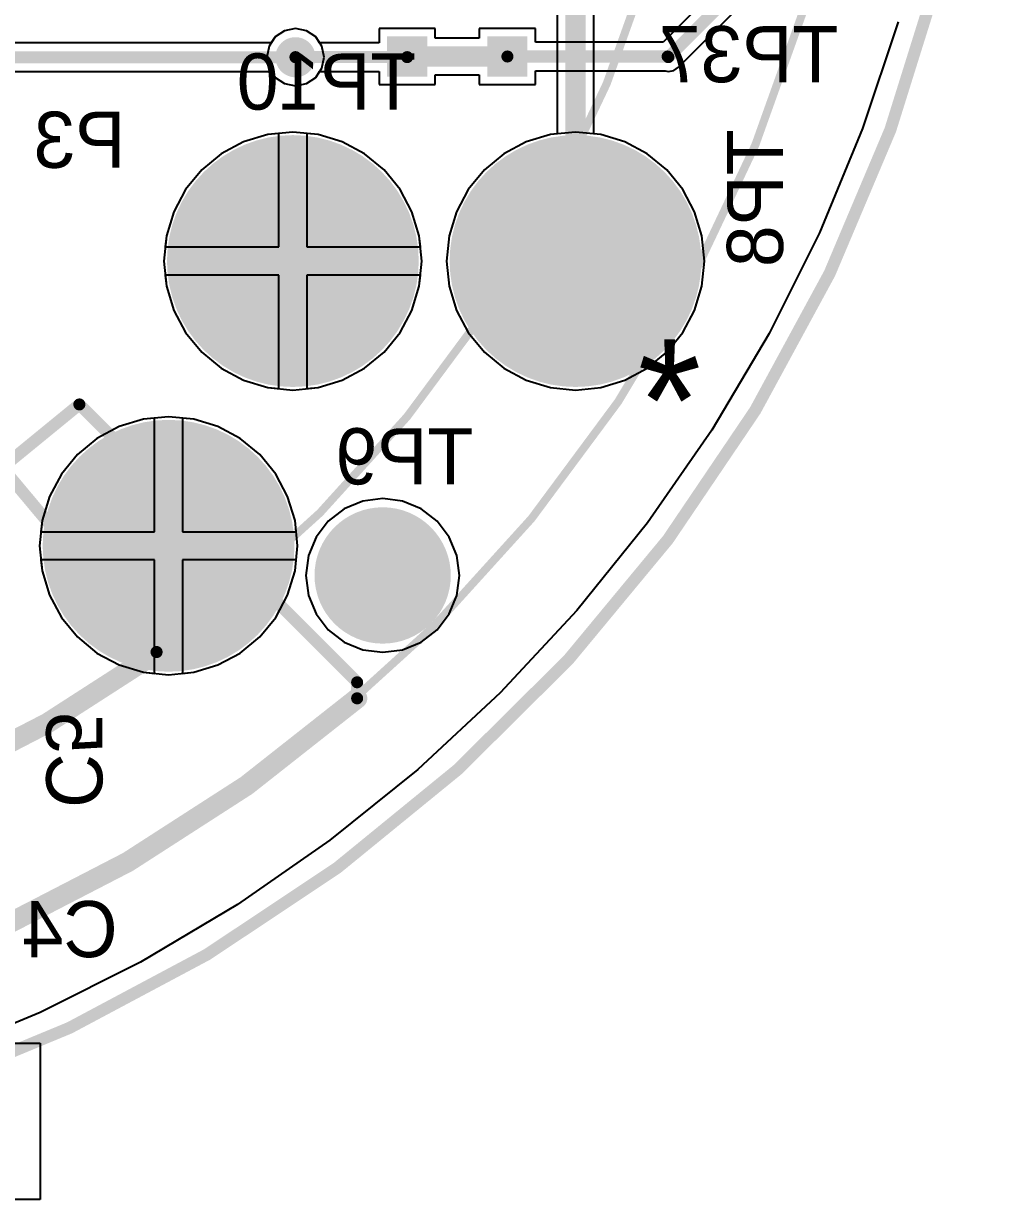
# Model space of a CAD drawing. Header units: millimetres. Extents: x 80 to 196, y 80 to 246.
# Drawn here: x 107.97 to 120.08, y 79.77 to 94.44 of the extents above; entities that cross this region are included whole.
import ezdxf

# ---------------------------------------------------------------- set-up
doc = ezdxf.new("R2010")
doc.units = ezdxf.units.MM
for name, color, linetype in [('BottomLayer', 5, 'Continuous'), ('BottomOverlay', 54, 'Continuous'), ('BottomSolder', 6, 'Continuous'), ('DrillDrawing', 1, 'Continuous'), ('KeepOutLayer', 6, 'Continuous'), ('Mechanical1', 6, 'Continuous'), ('Mechanical15', 56, 'Continuous'), ('MidLayer1', 16, 'Continuous'), ('MidLayer2', 76, 'Continuous'), ('MultiLayer', 9, 'Continuous'), ('PadHoleLayer', 156, 'Continuous'), ('TopLayer', 1, 'Continuous'), ('TopSolder', 216, 'Continuous'), ('ViaHoleLayer', 16, 'Continuous')]:
    doc.layers.add(name, color=color, linetype=linetype)

msp = doc.modelspace()

# ---------------------------------------------------------------- linework, layer by layer
at = {"layer": 'BottomLayer'}
for p, q in [((116.672, 94.933), (115.942, 94.203)), ((116.134, 93.891), (116.976, 94.733)), ((118.874, 94.458), (118.431, 93.126)), ((111.221, 94.346), (111.105, 94.269)), ((111.357, 94.373), (111.221, 94.346)), ((111.494, 94.346), (111.357, 94.373)), ((111.61, 94.269), (111.494, 94.346)), ((113.1, 94.375), (112.4, 94.375)), ((112.4, 94.375), (112.4, 94.195)), ((113.1, 94.254), (113.1, 94.375)), ((114.35, 94.375), (113.65, 94.375)), ((113.65, 94.375), (113.65, 94.254)), ((114.35, 94.203), (114.35, 94.375)), ((111.028, 94.153), (111, 94.016)), ((111.105, 94.269), (111.028, 94.153)), ((111.659, 94.195), (111.61, 94.269)), ((112.4, 94.195), (111.659, 94.195)), ((113.65, 94.254), (113.1, 94.254)), ((115.942, 94.203), (114.35, 94.203)), ((111, 94.016), (111.028, 93.88)), ((111.028, 93.88), (111.105, 93.764)), ((111.61, 93.764), (111.659, 93.838)), ((111.659, 93.838), (112.4, 93.838)), ((112.4, 93.838), (112.4, 93.675)), ((114.35, 93.675), (114.35, 93.847)), ((114.35, 93.847), (115.966, 93.847)), ((115.966, 93.847), (116.008, 93.838)), ((116.008, 93.838), (116.076, 93.852)), ((116.076, 93.852), (116.134, 93.891)), ((111.105, 93.764), (111.221, 93.687)), ((111.221, 93.687), (111.357, 93.659)), ((111.357, 93.659), (111.494, 93.687)), ((111.494, 93.687), (111.61, 93.764)), ((113.1, 93.675), (113.1, 93.796)), ((113.1, 93.796), (113.65, 93.796)), ((113.65, 93.796), (113.65, 93.675)), ((112.4, 93.675), (113.1, 93.675)), ((113.65, 93.675), (114.35, 93.675)), ((118.431, 93.126), (117.893, 91.828)), ((110.71, 92.96), (110.432, 92.812)), ((111.011, 93.052), (110.71, 92.96)), ((111.15, 93.066), (111.011, 93.052)), ((111.15, 91.65), (111.15, 93.066)), ((111.639, 93.052), (111.5, 93.066)), ((111.5, 93.066), (111.5, 91.65)), ((111.94, 92.96), (111.639, 93.052)), ((112.218, 92.812), (111.94, 92.96)), ((114.235, 92.96), (113.957, 92.812)), ((114.536, 93.052), (114.235, 92.96)), ((114.85, 93.083), (114.536, 93.052)), ((115.164, 93.052), (114.85, 93.083)), ((115.465, 92.96), (115.164, 93.052)), ((115.743, 92.812), (115.465, 92.96)), ((110.432, 92.812), (110.188, 92.612)), ((112.462, 92.612), (112.218, 92.812)), ((113.957, 92.812), (113.713, 92.612)), ((115.987, 92.612), (115.743, 92.812)), ((110.188, 92.612), (109.988, 92.368)), ((112.662, 92.368), (112.462, 92.612)), ((113.713, 92.612), (113.513, 92.368)), ((116.187, 92.368), (115.987, 92.612)), ((109.988, 92.368), (109.84, 92.09)), ((112.81, 92.09), (112.662, 92.368)), ((113.513, 92.368), (113.365, 92.09)), ((116.335, 92.09), (116.187, 92.368)), ((109.84, 92.09), (109.748, 91.789)), ((112.902, 91.789), (112.81, 92.09)), ((113.365, 92.09), (113.273, 91.789)), ((116.427, 91.789), (116.335, 92.09)), ((109.748, 91.789), (109.734, 91.65)), ((112.916, 91.65), (112.902, 91.789)), ((113.273, 91.789), (113.242, 91.475)), ((116.458, 91.475), (116.427, 91.789)), ((117.893, 91.828), (117.265, 90.573)), ((109.734, 91.65), (111.15, 91.65)), ((111.5, 91.65), (112.916, 91.65)), ((113.242, 91.475), (113.273, 91.161)), ((116.427, 91.161), (116.458, 91.475)), ((111.15, 91.3), (109.734, 91.3)), ((109.734, 91.3), (109.748, 91.161)), ((111.15, 89.884), (111.15, 91.3)), ((112.916, 91.3), (111.5, 91.3)), ((111.5, 91.3), (111.5, 89.884)), ((112.902, 91.161), (112.916, 91.3)), ((109.748, 91.161), (109.84, 90.86)), ((112.81, 90.86), (112.902, 91.161)), ((113.273, 91.161), (113.365, 90.86)), ((116.335, 90.86), (116.427, 91.161)), ((109.84, 90.86), (109.988, 90.582)), ((112.662, 90.582), (112.81, 90.86)), ((113.365, 90.86), (113.513, 90.582)), ((116.187, 90.582), (116.335, 90.86)), ((109.988, 90.582), (110.188, 90.338)), ((112.462, 90.338), (112.662, 90.582)), ((113.513, 90.582), (113.713, 90.338)), ((115.987, 90.338), (116.187, 90.582)), ((117.265, 90.573), (116.548, 89.365)), ((110.188, 90.338), (110.432, 90.138)), ((112.218, 90.138), (112.462, 90.338)), ((113.713, 90.338), (113.957, 90.138)), ((115.743, 90.138), (115.987, 90.338)), ((110.432, 90.138), (110.71, 89.99)), ((111.94, 89.99), (112.218, 90.138)), ((113.957, 90.138), (114.235, 89.99)), ((115.465, 89.99), (115.743, 90.138)), ((110.71, 89.99), (111.011, 89.898)), ((111.011, 89.898), (111.15, 89.884)), ((111.5, 89.884), (111.639, 89.898)), ((111.639, 89.898), (111.94, 89.99)), ((114.235, 89.99), (114.536, 89.898)), ((114.536, 89.898), (114.85, 89.867)), ((114.85, 89.867), (115.164, 89.898)), ((115.164, 89.898), (115.465, 89.99)), ((109.461, 89.502), (109.16, 89.41)), ((109.775, 89.533), (109.461, 89.502)), ((110.089, 89.502), (109.775, 89.533)), ((110.39, 89.41), (110.089, 89.502)), ((109.16, 89.41), (108.882, 89.262)), ((110.668, 89.262), (110.39, 89.41)), ((116.548, 89.365), (115.747, 88.212)), ((108.882, 89.262), (108.638, 89.062)), ((110.912, 89.062), (110.668, 89.262)), ((108.638, 89.062), (108.438, 88.818)), ((111.112, 88.818), (110.912, 89.062)), ((108.438, 88.818), (108.29, 88.54)), ((111.26, 88.54), (111.112, 88.818)), ((108.29, 88.54), (108.198, 88.239)), ((111.352, 88.239), (111.26, 88.54)), ((112.197, 88.481), (111.966, 88.385)), ((112.445, 88.513), (112.197, 88.481)), ((112.693, 88.481), (112.445, 88.513)), ((112.924, 88.385), (112.693, 88.481)), ((111.966, 88.385), (111.767, 88.233)), ((113.123, 88.233), (112.924, 88.385)), ((108.198, 88.239), (108.167, 87.925)), ((111.383, 87.925), (111.352, 88.239)), ((111.767, 88.233), (111.615, 88.034)), ((113.275, 88.034), (113.123, 88.233)), ((115.747, 88.212), (114.866, 87.118)), ((111.615, 88.034), (111.519, 87.803)), ((113.371, 87.803), (113.275, 88.034)), ((108.167, 87.925), (108.198, 87.611)), ((111.352, 87.611), (111.383, 87.925)), ((111.519, 87.803), (111.487, 87.555)), ((113.403, 87.555), (113.371, 87.803)), ((108.198, 87.611), (108.29, 87.31)), ((111.26, 87.31), (111.352, 87.611)), ((111.487, 87.555), (111.519, 87.307)), ((113.371, 87.307), (113.403, 87.555)), ((108.29, 87.31), (108.438, 87.032)), ((111.112, 87.032), (111.26, 87.31)), ((111.519, 87.307), (111.615, 87.076)), ((113.275, 87.076), (113.371, 87.307)), ((114.866, 87.118), (113.909, 86.091)), ((108.438, 87.032), (108.638, 86.788)), ((110.912, 86.788), (111.112, 87.032)), ((111.615, 87.076), (111.767, 86.877)), ((113.123, 86.877), (113.275, 87.076)), ((111.767, 86.877), (111.966, 86.725)), ((112.924, 86.725), (113.123, 86.877)), ((108.638, 86.788), (108.882, 86.588)), ((110.668, 86.588), (110.912, 86.788)), ((111.966, 86.725), (112.197, 86.629)), ((112.693, 86.629), (112.924, 86.725)), ((108.882, 86.588), (109.16, 86.44)), ((110.39, 86.44), (110.668, 86.588)), ((112.197, 86.629), (112.445, 86.597)), ((112.445, 86.597), (112.693, 86.629)), ((109.16, 86.44), (109.461, 86.348)), ((110.089, 86.348), (110.39, 86.44)), ((109.461, 86.348), (109.775, 86.317)), ((109.775, 86.317), (110.089, 86.348)), ((113.909, 86.091), (112.882, 85.134)), ((112.882, 85.134), (111.788, 84.253)), ((111.788, 84.253), (110.635, 83.452)), ((110.635, 83.452), (109.427, 82.735)), ((109.427, 82.735), (108.172, 82.107)), ((108.172, 82.107), (107.25, 81.725))]:
    msp.add_line(p, q, dxfattribs=at)
for points, const_width in [([(116.008, 94.017), (116.85, 94.859)], 0.15), ([(112.75, 94.025), (114, 94.025)], 0.25), ([(111.357, 94.017), (112.75, 94.017)], 0.15), ([(114, 94.025), (116, 94.025)], 0.15), ([(116, 94.025), (116.008, 94.017)], 0.15)]:
    msp.add_lwpolyline(points, dxfattribs=dict(at, const_width=const_width))
for points, const_width in [([(111.232, 94.016, 1), (111.482, 94.016, 1)], 0.25), ([(112.688, 94.025, 1), (112.812, 94.025, 1)], 0.125), ([(113.938, 94.025, 1), (114.062, 94.025, 1)], 0.125), ([(111.32, 94.017, 1), (111.395, 94.017, 1)], 0.075), ([(112.713, 94.017, 1), (112.788, 94.017, 1)], 0.075), ([(113.963, 94.025, 1), (114.038, 94.025, 1)], 0.075), ([(115.962, 94.025, 1), (116.037, 94.025, 1)], 0.075), ([(115.962, 94.025, 1), (116.037, 94.025, 1)], 0.075), ([(115.97, 94.017, 1), (116.045, 94.017, 1)], 0.075), ([(115.97, 94.017, 1), (116.045, 94.017, 1)], 0.075), ([(110.575, 91.475, 1), (112.075, 91.475, 1)], 1.5), ([(114.1, 91.475, 1), (115.6, 91.475, 1)], 1.5), ([(109.025, 87.925, 1), (110.525, 87.925, 1)], 1.5), ([(112.145, 87.555, 1), (112.745, 87.555, 1)], 0.6)]:
    msp.add_lwpolyline(points, format="xyb", close=True, dxfattribs=dict(at, const_width=const_width))
for points in [[(113, 94.275), (112.5, 94.275), (113, 93.775), (112.5, 93.775)], [(114.25, 94.275), (113.75, 94.275), (114.25, 93.775), (113.75, 93.775)]]:
    msp.add_solid(points, dxfattribs=at)
at = {"layer": 'BottomSolder'}
for points, const_width in [([(110.54, 91.475, 1), (112.11, 91.475, 1)], 1.57), ([(114.065, 91.475, 1), (115.635, 91.475, 1)], 1.57), ([(108.99, 87.925, 1), (110.56, 87.925, 1)], 1.57), ([(112.11, 87.555, 1), (112.78, 87.555, 1)], 0.67)]:
    msp.add_lwpolyline(points, format="xyb", close=True, dxfattribs=dict(at, const_width=const_width))
at = {"layer": 'DrillDrawing', "const_width": 0.15}
msp.add_lwpolyline([(83.225, 110.891, -1.632083), (101.044, 80.027)], format="xyb", dxfattribs=at)
at = {"layer": 'DrillDrawing', "const_width": 0.1}
msp.add_lwpolyline([(111.307, 94.016, 1), (111.407, 94.016, 1)], format="xyb", close=True, dxfattribs=at)
at = {"layer": 'KeepOutLayer', "const_width": 0.15}
msp.add_lwpolyline([(83.225, 110.891, -1.632083), (101.044, 80.027)], format="xyb", dxfattribs=at)
at = {"layer": 'Mechanical1', "const_width": 0.15}
msp.add_lwpolyline([(83.225, 110.891, -1.632083), (101.044, 80.027)], format="xyb", dxfattribs=at)
at = {"layer": 'Mechanical15'}
for points, const_width in [([(118.5, 100, 1), (81.5, 100, 1)], 0.1), ([(116.495, 100, 1), (83.505, 100, 1)], 0.1), ([(108.625, 89.687, 1), (108.7, 89.687, 1)], 0.075), ([(108.625, 89.687, 1), (108.7, 89.687, 1)], 0.075), ([(110.752, 87.534, 1), (110.879, 87.534, 1)], 0.127), ([(109.587, 86.6, 1), (109.663, 86.6, 1)], 0.075), ([(112.089, 86.223, 1), (112.164, 86.223, 1)], 0.075), ([(112.089, 86.223, 1), (112.164, 86.223, 1)], 0.075), ([(112.063, 86.023, 1), (112.19, 86.023, 1)], 0.127), ([(112.089, 86.023, 1), (112.164, 86.023, 1)], 0.075)]:
    msp.add_lwpolyline(points, format="xyb", close=True, dxfattribs=dict(at, const_width=const_width))
at = {"layer": 'Mechanical15', "const_width": 0.15}
for points in [[(107.7, 88.9), (108.662, 89.687)], [(108.662, 89.687), (112.127, 86.223)], [(107.7, 88.9), (109.625, 86.6)], [(112.127, 86.023), (112.127, 86.223)]]:
    msp.add_lwpolyline(points, dxfattribs=at)
at = {"layer": 'Mechanical15', "const_width": 0.254}
for points in [[(110.816, 87.534, -0.372292), (89.23, 87.494)], [(112.127, 86.023, -0.372292), (87.925, 85.978)]]:
    msp.add_lwpolyline(points, format="xyb", dxfattribs=at)
at = {"layer": 'MidLayer1'}
for p, q in [((118.874, 94.458), (118.431, 93.126)), ((111.221, 94.346), (111.105, 94.269)), ((111.357, 94.373), (111.221, 94.346)), ((111.494, 94.346), (111.357, 94.373)), ((111.61, 94.269), (111.494, 94.346)), ((111.028, 94.153), (111, 94.016)), ((111.105, 94.269), (111.028, 94.153)), ((111.687, 94.153), (111.61, 94.269)), ((111.714, 94.016), (111.687, 94.153)), ((111, 94.016), (111.028, 93.88)), ((111.687, 93.88), (111.714, 94.016)), ((111.028, 93.88), (111.105, 93.764)), ((111.61, 93.764), (111.687, 93.88)), ((111.105, 93.764), (111.221, 93.687)), ((111.221, 93.687), (111.357, 93.659)), ((111.357, 93.659), (111.494, 93.687)), ((111.494, 93.687), (111.61, 93.764)), ((118.431, 93.126), (117.893, 91.828)), ((110.71, 92.96), (110.432, 92.812)), ((111.011, 93.052), (110.71, 92.96)), ((111.15, 93.066), (111.011, 93.052)), ((111.15, 91.65), (111.15, 93.066)), ((111.639, 93.052), (111.5, 93.066)), ((111.5, 93.066), (111.5, 91.65)), ((111.94, 92.96), (111.639, 93.052)), ((112.218, 92.812), (111.94, 92.96)), ((114.235, 92.96), (113.957, 92.812)), ((114.536, 93.052), (114.235, 92.96)), ((114.85, 93.083), (114.536, 93.052)), ((115.164, 93.052), (114.85, 93.083)), ((115.465, 92.96), (115.164, 93.052)), ((115.743, 92.812), (115.465, 92.96)), ((110.432, 92.812), (110.188, 92.612)), ((112.462, 92.612), (112.218, 92.812)), ((113.957, 92.812), (113.713, 92.612)), ((115.987, 92.612), (115.743, 92.812)), ((110.188, 92.612), (109.988, 92.368)), ((112.662, 92.368), (112.462, 92.612)), ((113.713, 92.612), (113.513, 92.368)), ((116.187, 92.368), (115.987, 92.612)), ((109.988, 92.368), (109.84, 92.09)), ((112.81, 92.09), (112.662, 92.368)), ((113.513, 92.368), (113.365, 92.09)), ((116.335, 92.09), (116.187, 92.368)), ((109.84, 92.09), (109.748, 91.789)), ((112.902, 91.789), (112.81, 92.09)), ((113.365, 92.09), (113.273, 91.789)), ((116.427, 91.789), (116.335, 92.09)), ((109.748, 91.789), (109.734, 91.65)), ((112.916, 91.65), (112.902, 91.789)), ((113.273, 91.789), (113.242, 91.475)), ((116.458, 91.475), (116.427, 91.789)), ((117.893, 91.828), (117.265, 90.573)), ((109.734, 91.65), (111.15, 91.65)), ((111.5, 91.65), (112.916, 91.65)), ((113.242, 91.475), (113.273, 91.161)), ((116.427, 91.161), (116.458, 91.475)), ((111.15, 91.3), (109.734, 91.3)), ((109.734, 91.3), (109.748, 91.161)), ((111.15, 89.884), (111.15, 91.3)), ((112.916, 91.3), (111.5, 91.3)), ((111.5, 91.3), (111.5, 89.884)), ((112.902, 91.161), (112.916, 91.3)), ((109.748, 91.161), (109.84, 90.86)), ((112.81, 90.86), (112.902, 91.161)), ((113.273, 91.161), (113.365, 90.86)), ((116.335, 90.86), (116.427, 91.161)), ((109.84, 90.86), (109.988, 90.582)), ((112.662, 90.582), (112.81, 90.86)), ((113.365, 90.86), (113.513, 90.582)), ((116.187, 90.582), (116.335, 90.86)), ((109.988, 90.582), (110.188, 90.338)), ((112.462, 90.338), (112.662, 90.582)), ((113.513, 90.582), (113.713, 90.338)), ((115.987, 90.338), (116.187, 90.582)), ((117.265, 90.573), (116.548, 89.365)), ((110.188, 90.338), (110.432, 90.138)), ((112.218, 90.138), (112.462, 90.338)), ((113.713, 90.338), (113.957, 90.138)), ((115.743, 90.138), (115.987, 90.338)), ((110.432, 90.138), (110.71, 89.99)), ((111.94, 89.99), (112.218, 90.138)), ((113.957, 90.138), (114.235, 89.99)), ((115.465, 89.99), (115.743, 90.138)), ((110.71, 89.99), (111.011, 89.898)), ((111.011, 89.898), (111.15, 89.884)), ((111.5, 89.884), (111.639, 89.898)), ((111.639, 89.898), (111.94, 89.99)), ((114.235, 89.99), (114.536, 89.898)), ((114.536, 89.898), (114.85, 89.867)), ((114.85, 89.867), (115.164, 89.898)), ((115.164, 89.898), (115.465, 89.99)), ((109.461, 89.502), (109.16, 89.41)), ((109.775, 89.533), (109.461, 89.502)), ((110.089, 89.502), (109.775, 89.533)), ((110.39, 89.41), (110.089, 89.502)), ((109.16, 89.41), (108.882, 89.262)), ((110.668, 89.262), (110.39, 89.41)), ((116.548, 89.365), (115.747, 88.212)), ((108.882, 89.262), (108.638, 89.062)), ((110.912, 89.062), (110.668, 89.262)), ((108.638, 89.062), (108.438, 88.818)), ((111.112, 88.818), (110.912, 89.062)), ((108.438, 88.818), (108.29, 88.54)), ((111.26, 88.54), (111.112, 88.818)), ((108.29, 88.54), (108.198, 88.239)), ((111.352, 88.239), (111.26, 88.54)), ((112.197, 88.481), (111.966, 88.385)), ((112.445, 88.513), (112.197, 88.481)), ((112.693, 88.481), (112.445, 88.513)), ((112.924, 88.385), (112.693, 88.481)), ((111.966, 88.385), (111.767, 88.233)), ((113.123, 88.233), (112.924, 88.385)), ((108.198, 88.239), (108.167, 87.925)), ((111.383, 87.925), (111.352, 88.239)), ((111.767, 88.233), (111.615, 88.034)), ((113.275, 88.034), (113.123, 88.233)), ((115.747, 88.212), (114.866, 87.118)), ((111.615, 88.034), (111.519, 87.803)), ((113.371, 87.803), (113.275, 88.034)), ((108.167, 87.925), (108.198, 87.611)), ((111.352, 87.611), (111.383, 87.925)), ((111.519, 87.803), (111.487, 87.555)), ((113.403, 87.555), (113.371, 87.803)), ((108.198, 87.611), (108.29, 87.31)), ((111.26, 87.31), (111.352, 87.611)), ((111.487, 87.555), (111.519, 87.307)), ((113.371, 87.307), (113.403, 87.555)), ((108.29, 87.31), (108.438, 87.032)), ((111.112, 87.032), (111.26, 87.31)), ((111.519, 87.307), (111.615, 87.076)), ((113.275, 87.076), (113.371, 87.307)), ((114.866, 87.118), (113.909, 86.091)), ((108.438, 87.032), (108.638, 86.788)), ((110.912, 86.788), (111.112, 87.032)), ((111.615, 87.076), (111.767, 86.877)), ((113.123, 86.877), (113.275, 87.076)), ((111.767, 86.877), (111.966, 86.725)), ((112.924, 86.725), (113.123, 86.877)), ((108.638, 86.788), (108.882, 86.588)), ((110.668, 86.588), (110.912, 86.788)), ((111.966, 86.725), (112.197, 86.629)), ((112.693, 86.629), (112.924, 86.725)), ((108.882, 86.588), (109.16, 86.44)), ((110.39, 86.44), (110.668, 86.588)), ((112.197, 86.629), (112.445, 86.597)), ((112.445, 86.597), (112.693, 86.629)), ((109.16, 86.44), (109.461, 86.348)), ((110.089, 86.348), (110.39, 86.44)), ((109.461, 86.348), (109.775, 86.317)), ((109.775, 86.317), (110.089, 86.348)), ((113.909, 86.091), (112.882, 85.134)), ((112.882, 85.134), (111.788, 84.253)), ((111.788, 84.253), (110.635, 83.452)), ((110.635, 83.452), (109.427, 82.735)), ((109.427, 82.735), (108.172, 82.107)), ((108.172, 82.107), (107.25, 81.725))]:
    msp.add_line(p, q, dxfattribs=at)
for points, const_width in [([(111.232, 94.016, 1), (111.482, 94.016, 1)], 0.25), ([(110.575, 91.475, 1), (112.075, 91.475, 1)], 1.5), ([(114.1, 91.475, 1), (115.6, 91.475, 1)], 1.5), ([(109.025, 87.925, 1), (110.525, 87.925, 1)], 1.5), ([(112.145, 87.555, 1), (112.745, 87.555, 1)], 0.6)]:
    msp.add_lwpolyline(points, format="xyb", close=True, dxfattribs=dict(at, const_width=const_width))
at = {"layer": 'MidLayer2'}
for p, q in [((114.621, 96.805), (114.621, 93.06)), ((115.079, 93.06), (115.079, 96.9)), ((118.874, 94.458), (118.431, 93.126)), ((111.221, 94.346), (111.105, 94.269)), ((111.357, 94.373), (111.221, 94.346)), ((111.494, 94.346), (111.357, 94.373)), ((111.61, 94.269), (111.494, 94.346)), ((111.028, 94.153), (111, 94.016)), ((111.105, 94.269), (111.028, 94.153)), ((111.687, 94.153), (111.61, 94.269)), ((111.714, 94.016), (111.687, 94.153)), ((111, 94.016), (111.028, 93.88)), ((111.687, 93.88), (111.714, 94.016)), ((111.028, 93.88), (111.105, 93.764)), ((111.61, 93.764), (111.687, 93.88)), ((111.105, 93.764), (111.221, 93.687)), ((111.221, 93.687), (111.357, 93.659)), ((111.357, 93.659), (111.494, 93.687)), ((111.494, 93.687), (111.61, 93.764)), ((118.431, 93.126), (117.893, 91.828)), ((110.71, 92.96), (110.432, 92.812)), ((111.011, 93.052), (110.71, 92.96)), ((111.325, 93.083), (111.011, 93.052)), ((111.639, 93.052), (111.325, 93.083)), ((111.94, 92.96), (111.639, 93.052)), ((112.218, 92.812), (111.94, 92.96)), ((114.235, 92.96), (113.957, 92.812)), ((114.536, 93.052), (114.235, 92.96)), ((114.621, 93.06), (114.536, 93.052)), ((115.164, 93.052), (115.079, 93.06)), ((115.465, 92.96), (115.164, 93.052)), ((115.743, 92.812), (115.465, 92.96)), ((110.432, 92.812), (110.188, 92.612)), ((112.462, 92.612), (112.218, 92.812)), ((113.957, 92.812), (113.713, 92.612)), ((115.987, 92.612), (115.743, 92.812)), ((110.188, 92.612), (109.988, 92.368)), ((112.662, 92.368), (112.462, 92.612)), ((113.713, 92.612), (113.513, 92.368)), ((116.187, 92.368), (115.987, 92.612)), ((109.988, 92.368), (109.84, 92.09)), ((112.81, 92.09), (112.662, 92.368)), ((113.513, 92.368), (113.365, 92.09)), ((116.335, 92.09), (116.187, 92.368)), ((109.84, 92.09), (109.748, 91.789)), ((112.902, 91.789), (112.81, 92.09)), ((113.365, 92.09), (113.273, 91.789)), ((116.427, 91.789), (116.335, 92.09)), ((109.748, 91.789), (109.717, 91.475)), ((112.933, 91.475), (112.902, 91.789)), ((113.273, 91.789), (113.242, 91.475)), ((116.458, 91.475), (116.427, 91.789)), ((117.893, 91.828), (117.265, 90.573)), ((109.717, 91.475), (109.748, 91.161)), ((112.902, 91.161), (112.933, 91.475)), ((113.242, 91.475), (113.273, 91.161)), ((116.427, 91.161), (116.458, 91.475)), ((109.748, 91.161), (109.84, 90.86)), ((112.81, 90.86), (112.902, 91.161)), ((113.273, 91.161), (113.365, 90.86)), ((116.335, 90.86), (116.427, 91.161)), ((109.84, 90.86), (109.988, 90.582)), ((112.662, 90.582), (112.81, 90.86)), ((113.365, 90.86), (113.513, 90.582)), ((116.187, 90.582), (116.335, 90.86)), ((109.988, 90.582), (110.188, 90.338)), ((112.462, 90.338), (112.662, 90.582)), ((113.513, 90.582), (113.713, 90.338)), ((115.987, 90.338), (116.187, 90.582)), ((117.265, 90.573), (116.548, 89.365)), ((110.188, 90.338), (110.432, 90.138)), ((112.218, 90.138), (112.462, 90.338)), ((113.713, 90.338), (113.957, 90.138)), ((115.743, 90.138), (115.987, 90.338)), ((110.432, 90.138), (110.71, 89.99)), ((111.94, 89.99), (112.218, 90.138)), ((113.957, 90.138), (114.235, 89.99)), ((115.465, 89.99), (115.743, 90.138)), ((110.71, 89.99), (111.011, 89.898)), ((111.011, 89.898), (111.325, 89.867)), ((111.325, 89.867), (111.639, 89.898)), ((111.639, 89.898), (111.94, 89.99)), ((114.235, 89.99), (114.536, 89.898)), ((114.536, 89.898), (114.85, 89.867)), ((114.85, 89.867), (115.164, 89.898)), ((115.164, 89.898), (115.465, 89.99)), ((109.461, 89.502), (109.16, 89.41)), ((109.6, 89.516), (109.461, 89.502)), ((109.6, 88.1), (109.6, 89.516)), ((110.089, 89.502), (109.95, 89.516)), ((109.95, 89.516), (109.95, 88.1)), ((110.39, 89.41), (110.089, 89.502)), ((109.16, 89.41), (108.882, 89.262)), ((110.668, 89.262), (110.39, 89.41)), ((116.548, 89.365), (115.747, 88.212)), ((108.882, 89.262), (108.638, 89.062)), ((110.912, 89.062), (110.668, 89.262)), ((108.638, 89.062), (108.438, 88.818)), ((111.112, 88.818), (110.912, 89.062)), ((108.438, 88.818), (108.29, 88.54)), ((111.26, 88.54), (111.112, 88.818)), ((108.29, 88.54), (108.198, 88.239)), ((111.352, 88.239), (111.26, 88.54)), ((112.197, 88.481), (111.966, 88.385)), ((112.445, 88.513), (112.197, 88.481)), ((112.693, 88.481), (112.445, 88.513)), ((112.924, 88.385), (112.693, 88.481)), ((111.966, 88.385), (111.767, 88.233)), ((113.123, 88.233), (112.924, 88.385)), ((108.198, 88.239), (108.184, 88.1)), ((111.366, 88.1), (111.352, 88.239)), ((111.767, 88.233), (111.615, 88.034)), ((113.275, 88.034), (113.123, 88.233)), ((115.747, 88.212), (114.866, 87.118)), ((108.184, 88.1), (109.6, 88.1)), ((109.95, 88.1), (111.366, 88.1)), ((111.615, 88.034), (111.519, 87.803)), ((113.371, 87.803), (113.275, 88.034)), ((109.6, 87.75), (108.184, 87.75)), ((108.184, 87.75), (108.198, 87.611)), ((109.6, 86.334), (109.6, 87.75)), ((111.366, 87.75), (109.95, 87.75)), ((109.95, 87.75), (109.95, 86.334)), ((111.352, 87.611), (111.366, 87.75)), ((111.519, 87.803), (111.487, 87.555)), ((113.403, 87.555), (113.371, 87.803)), ((108.198, 87.611), (108.29, 87.31)), ((111.26, 87.31), (111.352, 87.611)), ((111.487, 87.555), (111.519, 87.307)), ((113.371, 87.307), (113.403, 87.555)), ((108.29, 87.31), (108.438, 87.032)), ((111.112, 87.032), (111.26, 87.31)), ((111.519, 87.307), (111.615, 87.076)), ((113.275, 87.076), (113.371, 87.307)), ((114.866, 87.118), (113.909, 86.091)), ((108.438, 87.032), (108.638, 86.788)), ((110.912, 86.788), (111.112, 87.032)), ((111.615, 87.076), (111.767, 86.877)), ((113.123, 86.877), (113.275, 87.076)), ((111.767, 86.877), (111.966, 86.725)), ((112.924, 86.725), (113.123, 86.877)), ((108.638, 86.788), (108.882, 86.588)), ((110.668, 86.588), (110.912, 86.788)), ((111.966, 86.725), (112.197, 86.629)), ((112.693, 86.629), (112.924, 86.725)), ((108.882, 86.588), (109.16, 86.44)), ((110.39, 86.44), (110.668, 86.588)), ((112.197, 86.629), (112.445, 86.597)), ((112.445, 86.597), (112.693, 86.629)), ((109.16, 86.44), (109.461, 86.348)), ((110.089, 86.348), (110.39, 86.44)), ((109.461, 86.348), (109.6, 86.334)), ((109.95, 86.334), (110.089, 86.348)), ((113.909, 86.091), (112.882, 85.134)), ((112.882, 85.134), (111.788, 84.253)), ((111.788, 84.253), (110.635, 83.452)), ((110.635, 83.452), (109.427, 82.735)), ((109.427, 82.735), (108.172, 82.107)), ((108.172, 82.107), (107.25, 81.725))]:
    msp.add_line(p, q, dxfattribs=at)
at = {"layer": 'MidLayer2', "const_width": 0.25}
msp.add_lwpolyline([(114.85, 91.475), (114.85, 96.9)], dxfattribs=at)
at = {"layer": 'MidLayer2'}
for points, const_width in [([(111.232, 94.016, 1), (111.482, 94.016, 1)], 0.25), ([(110.575, 91.475, 1), (112.075, 91.475, 1)], 1.5), ([(114.1, 91.475, 1), (115.6, 91.475, 1)], 1.5), ([(114.787, 91.475, 1), (114.912, 91.475, 1)], 0.125), ([(109.025, 87.925, 1), (110.525, 87.925, 1)], 1.5), ([(112.145, 87.555, 1), (112.745, 87.555, 1)], 0.6)]:
    msp.add_lwpolyline(points, format="xyb", close=True, dxfattribs=dict(at, const_width=const_width))
at = {"layer": 'MultiLayer'}
for p, q in [((102.715, 81.725), (108.175, 81.725)), ((108.175, 81.725), (108.175, 79.775)), ((108.175, 79.775), (95.469, 79.78))]:
    msp.add_line(p, q, dxfattribs=at)
for points, const_width in [([(111.232, 94.016, 1), (111.482, 94.016, 1)], 0.25), ([(110.575, 91.475, 1), (112.075, 91.475, 1)], 1.5), ([(114.1, 91.475, 1), (115.6, 91.475, 1)], 1.5), ([(109.025, 87.925, 1), (110.525, 87.925, 1)], 1.5), ([(112.145, 87.555, 1), (112.745, 87.555, 1)], 0.6)]:
    msp.add_lwpolyline(points, format="xyb", close=True, dxfattribs=dict(at, const_width=const_width))
at = {"layer": 'PadHoleLayer'}
for points, const_width in [([(110.725, 91.475, 1), (111.925, 91.475, 1)], 1.2), ([(114.25, 91.475, 1), (115.45, 91.475, 1)], 1.2), ([(109.175, 87.925, 1), (110.375, 87.925, 1)], 1.2), ([(112.02, 87.555, 1), (112.87, 87.555, 1)], 0.85)]:
    msp.add_lwpolyline(points, format="xyb", close=True, dxfattribs=dict(at, const_width=const_width))
at = {"layer": 'TopLayer'}
for p, q in [((118.874, 94.458), (118.431, 93.126)), ((111.221, 94.346), (111.105, 94.269)), ((111.357, 94.373), (111.221, 94.346)), ((111.494, 94.346), (111.357, 94.373)), ((111.61, 94.269), (111.494, 94.346)), ((111.056, 94.195), (101.244, 94.195)), ((111.105, 94.269), (111.056, 94.195)), ((111.687, 94.153), (111.61, 94.269)), ((111.714, 94.016), (111.687, 94.153)), ((111.687, 93.88), (111.714, 94.016)), ((101.318, 93.838), (111.056, 93.838)), ((111.056, 93.838), (111.105, 93.764)), ((111.61, 93.764), (111.687, 93.88)), ((111.105, 93.764), (111.221, 93.687)), ((111.221, 93.687), (111.357, 93.659)), ((111.357, 93.659), (111.494, 93.687)), ((111.494, 93.687), (111.61, 93.764)), ((118.431, 93.126), (117.893, 91.828)), ((110.71, 92.96), (110.432, 92.812)), ((111.011, 93.052), (110.71, 92.96)), ((111.15, 93.066), (111.011, 93.052)), ((111.15, 91.65), (111.15, 93.066)), ((111.639, 93.052), (111.5, 93.066)), ((111.5, 93.066), (111.5, 91.65)), ((111.94, 92.96), (111.639, 93.052)), ((112.218, 92.812), (111.94, 92.96)), ((114.235, 92.96), (113.957, 92.812)), ((114.536, 93.052), (114.235, 92.96)), ((114.85, 93.083), (114.536, 93.052)), ((115.164, 93.052), (114.85, 93.083)), ((115.465, 92.96), (115.164, 93.052)), ((115.743, 92.812), (115.465, 92.96)), ((110.432, 92.812), (110.188, 92.612)), ((112.462, 92.612), (112.218, 92.812)), ((113.957, 92.812), (113.713, 92.612)), ((115.987, 92.612), (115.743, 92.812)), ((110.188, 92.612), (109.988, 92.368)), ((112.662, 92.368), (112.462, 92.612)), ((113.713, 92.612), (113.513, 92.368)), ((116.187, 92.368), (115.987, 92.612)), ((109.988, 92.368), (109.84, 92.09)), ((112.81, 92.09), (112.662, 92.368)), ((113.513, 92.368), (113.365, 92.09)), ((116.335, 92.09), (116.187, 92.368)), ((109.84, 92.09), (109.748, 91.789)), ((112.902, 91.789), (112.81, 92.09)), ((113.365, 92.09), (113.273, 91.789)), ((116.427, 91.789), (116.335, 92.09)), ((109.748, 91.789), (109.734, 91.65)), ((112.916, 91.65), (112.902, 91.789)), ((113.273, 91.789), (113.242, 91.475)), ((116.458, 91.475), (116.427, 91.789)), ((117.893, 91.828), (117.265, 90.573)), ((109.734, 91.65), (111.15, 91.65)), ((111.5, 91.65), (112.916, 91.65)), ((113.242, 91.475), (113.273, 91.161)), ((116.427, 91.161), (116.458, 91.475)), ((111.15, 91.3), (109.734, 91.3)), ((109.734, 91.3), (109.748, 91.161)), ((111.15, 89.884), (111.15, 91.3)), ((112.916, 91.3), (111.5, 91.3)), ((111.5, 91.3), (111.5, 89.884)), ((112.902, 91.161), (112.916, 91.3)), ((109.748, 91.161), (109.84, 90.86)), ((112.81, 90.86), (112.902, 91.161)), ((113.273, 91.161), (113.365, 90.86)), ((116.335, 90.86), (116.427, 91.161)), ((109.84, 90.86), (109.988, 90.582)), ((112.662, 90.582), (112.81, 90.86)), ((113.365, 90.86), (113.513, 90.582)), ((116.187, 90.582), (116.335, 90.86)), ((109.988, 90.582), (110.188, 90.338)), ((112.462, 90.338), (112.662, 90.582)), ((113.513, 90.582), (113.713, 90.338)), ((115.987, 90.338), (116.187, 90.582)), ((117.265, 90.573), (116.548, 89.365)), ((110.188, 90.338), (110.432, 90.138)), ((112.218, 90.138), (112.462, 90.338)), ((113.713, 90.338), (113.957, 90.138)), ((115.743, 90.138), (115.987, 90.338)), ((110.432, 90.138), (110.71, 89.99)), ((111.94, 89.99), (112.218, 90.138)), ((113.957, 90.138), (114.235, 89.99)), ((115.465, 89.99), (115.743, 90.138)), ((110.71, 89.99), (111.011, 89.898)), ((111.011, 89.898), (111.15, 89.884)), ((111.5, 89.884), (111.639, 89.898)), ((111.639, 89.898), (111.94, 89.99)), ((114.235, 89.99), (114.536, 89.898)), ((114.536, 89.898), (114.85, 89.867)), ((114.85, 89.867), (115.164, 89.898)), ((115.164, 89.898), (115.465, 89.99)), ((109.461, 89.502), (109.16, 89.41)), ((109.775, 89.533), (109.461, 89.502)), ((110.089, 89.502), (109.775, 89.533)), ((110.39, 89.41), (110.089, 89.502)), ((109.16, 89.41), (108.882, 89.262)), ((110.668, 89.262), (110.39, 89.41)), ((116.548, 89.365), (115.747, 88.212)), ((108.882, 89.262), (108.638, 89.062)), ((110.912, 89.062), (110.668, 89.262)), ((108.638, 89.062), (108.438, 88.818)), ((111.112, 88.818), (110.912, 89.062)), ((108.438, 88.818), (108.29, 88.54)), ((111.26, 88.54), (111.112, 88.818)), ((108.29, 88.54), (108.198, 88.239)), ((111.352, 88.239), (111.26, 88.54)), ((112.197, 88.481), (111.966, 88.385)), ((112.445, 88.513), (112.197, 88.481)), ((112.693, 88.481), (112.445, 88.513)), ((112.924, 88.385), (112.693, 88.481)), ((111.966, 88.385), (111.767, 88.233)), ((113.123, 88.233), (112.924, 88.385)), ((108.198, 88.239), (108.167, 87.925)), ((111.383, 87.925), (111.352, 88.239)), ((111.767, 88.233), (111.615, 88.034)), ((113.275, 88.034), (113.123, 88.233)), ((115.747, 88.212), (114.866, 87.118)), ((111.615, 88.034), (111.519, 87.803)), ((113.371, 87.803), (113.275, 88.034)), ((108.167, 87.925), (108.198, 87.611)), ((111.352, 87.611), (111.383, 87.925)), ((111.519, 87.803), (111.487, 87.555)), ((113.403, 87.555), (113.371, 87.803)), ((108.198, 87.611), (108.29, 87.31)), ((111.26, 87.31), (111.352, 87.611)), ((111.487, 87.555), (111.519, 87.307)), ((113.371, 87.307), (113.403, 87.555)), ((108.29, 87.31), (108.438, 87.032)), ((111.112, 87.032), (111.26, 87.31)), ((111.519, 87.307), (111.615, 87.076)), ((113.275, 87.076), (113.371, 87.307)), ((114.866, 87.118), (113.909, 86.091)), ((108.438, 87.032), (108.638, 86.788)), ((110.912, 86.788), (111.112, 87.032)), ((111.615, 87.076), (111.767, 86.877)), ((113.123, 86.877), (113.275, 87.076)), ((111.767, 86.877), (111.966, 86.725)), ((112.924, 86.725), (113.123, 86.877)), ((108.638, 86.788), (108.882, 86.588)), ((110.668, 86.588), (110.912, 86.788)), ((111.966, 86.725), (112.197, 86.629)), ((112.693, 86.629), (112.924, 86.725)), ((108.882, 86.588), (109.16, 86.44)), ((110.39, 86.44), (110.668, 86.588)), ((112.197, 86.629), (112.445, 86.597)), ((112.445, 86.597), (112.693, 86.629)), ((109.16, 86.44), (109.461, 86.348)), ((110.089, 86.348), (110.39, 86.44)), ((109.461, 86.348), (109.775, 86.317)), ((109.775, 86.317), (110.089, 86.348)), ((113.909, 86.091), (112.882, 85.134)), ((112.882, 85.134), (111.788, 84.253)), ((111.788, 84.253), (110.635, 83.452)), ((110.635, 83.452), (109.427, 82.735)), ((109.427, 82.735), (108.172, 82.107)), ((108.172, 82.107), (107.25, 81.725))]:
    msp.add_line(p, q, dxfattribs=at)
for points, const_width in [([(111.232, 94.016, 1), (111.482, 94.016, 1)], 0.25), ([(111.32, 94.016, 1), (111.395, 94.016, 1)], 0.075), ([(110.575, 91.475, 1), (112.075, 91.475, 1)], 1.5), ([(114.1, 91.475, 1), (115.6, 91.475, 1)], 1.5), ([(109.025, 87.925, 1), (110.525, 87.925, 1)], 1.5), ([(112.145, 87.555, 1), (112.745, 87.555, 1)], 0.6)]:
    msp.add_lwpolyline(points, format="xyb", close=True, dxfattribs=dict(at, const_width=const_width))
at = {"layer": 'TopLayer', "const_width": 0.15}
msp.add_lwpolyline([(101.244, 94.016), (111.357, 94.016)], dxfattribs=at)
at = {"layer": 'TopSolder'}
for points, const_width in [([(110.54, 91.475, 1), (112.11, 91.475, 1)], 1.57), ([(114.065, 91.475, 1), (115.635, 91.475, 1)], 1.57), ([(108.99, 87.925, 1), (110.56, 87.925, 1)], 1.57), ([(112.11, 87.555, 1), (112.78, 87.555, 1)], 0.67)]:
    msp.add_lwpolyline(points, format="xyb", close=True, dxfattribs=dict(at, const_width=const_width))
at = {"layer": 'ViaHoleLayer', "const_width": 0.1}
msp.add_lwpolyline([(111.307, 94.016, 1), (111.407, 94.016, 1)], format="xyb", close=True, dxfattribs=at)

# ---------------------------------------------------------------- texts
at = {"layer": 'BottomOverlay', "text_generation_flag": 2}
for s, rotation, p in [('TP37', 360, (118.127, 93.704)), ('TP10', 360, (112.863, 93.363)), ('P3', 360, (109.236, 92.637)), ('TP8', 90, (117.438, 93.116)), ('TP9', 360, (113.575, 88.69)), ('C5', 270, (108.249, 84.656)), ('C4', 360, (109.141, 82.796))]:
    msp.add_text(s, height=0.7, rotation=rotation, dxfattribs=at).set_placement(p)
at = {"layer": 'DrillDrawing'}
msp.add_text('*', height=1.524, dxfattribs=at).set_placement((115.625, 88.975))

doc.saveas('drawing.dxf')
